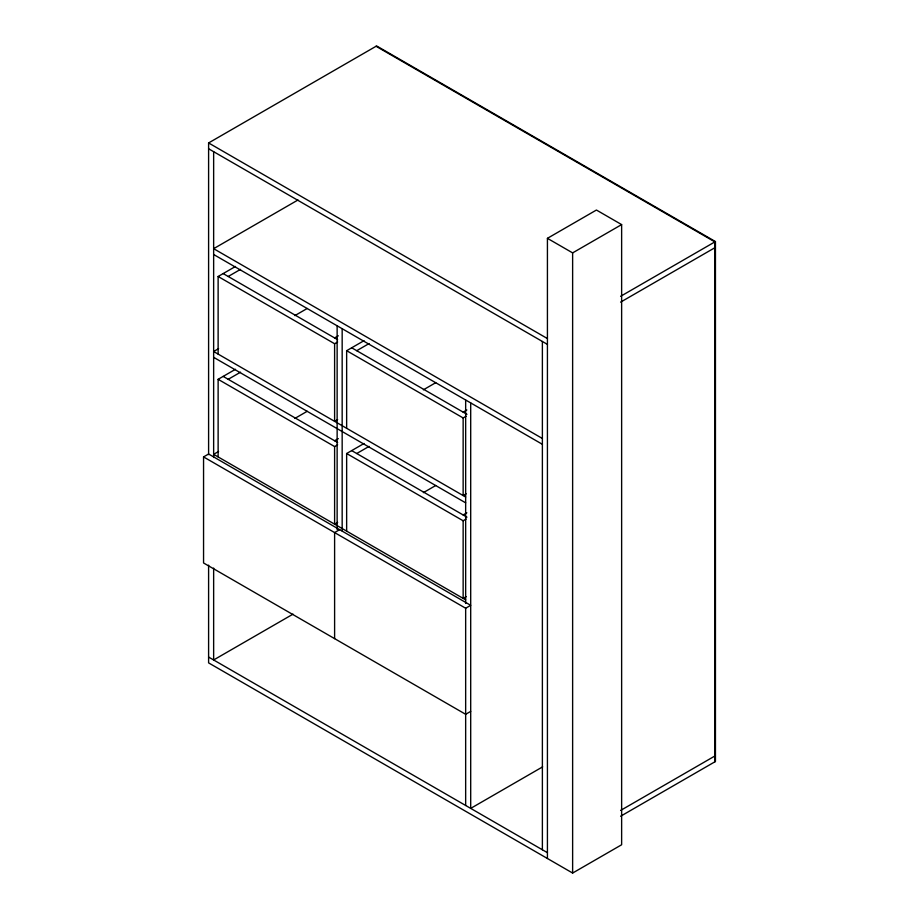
<?xml version="1.0" encoding="UTF-8"?>
<svg xmlns="http://www.w3.org/2000/svg" width="919" height="919" viewBox="0 0 919 919"><rect width="100%" height="100%" fill="white"/><g stroke="black" fill="none" stroke-linecap="round" stroke-linejoin="round"><path stroke-width="1.38" d="M208.602 454.606L208.602 142.95L376.618 45.95L715.441 241.571L715.441 761.495L620.612 816.244M297.986 199.986L213.645 248.681L542.382 438.478M218.125 354.091L218.125 276.493L235.505 266.453M228.199 276.493L240.548 269.359M218.607 348.646L213.645 351.506L465.657 497.007M294.861 315.608L307.199 308.485M218.125 456.915L218.125 379.317L235.505 369.277M228.199 379.317L240.548 372.184M334.608 337.928L338.318 335.791M218.125 276.493L334.608 343.74L337.641 341.994M346.647 428.3L346.647 350.69L364.039 340.662M547.425 858.495L547.425 238.331L596.431 210.037L621.635 224.592L621.635 844.756L572.629 873.05L208.602 662.886L208.602 565.162M356.733 350.69L369.082 343.568M203.558 456.915L208.602 454.009L470.7 605.322L465.657 608.24L203.558 456.915L203.558 562.968L465.657 714.293L470.7 711.386M218.607 451.459L213.645 454.331L465.657 599.831M547.425 238.331L572.629 252.886L621.635 224.592M294.861 418.432L307.199 411.298M337.641 419.604L334.608 421.35L334.608 343.74M334.608 440.741L338.318 438.604M423.383 389.817L435.732 382.683M218.125 379.317L334.608 446.565L337.641 444.819M346.647 531.125L346.647 453.515L364.039 443.486M620.612 296.32L715.441 241.571M356.733 453.515L369.082 446.393M620.612 302.133L714.879 247.716M463.142 412.126L466.841 409.989M346.647 350.69L463.142 417.95L466.163 416.204M337.641 522.417L334.608 524.163L334.608 446.565M339.651 529.666L334.608 532.572L334.608 638.625M423.383 492.641L435.732 485.508M466.163 493.802L463.142 495.548L463.142 417.95M463.142 514.95L466.841 512.813M293.023 614.145L213.645 659.968L213.645 568.08M346.647 453.515L463.142 520.774L466.163 519.028M466.163 596.626L463.142 598.372L463.142 520.774M542.647 766.848L470.7 808.387L470.7 402.913M620.612 810.432L714.879 756.004M376.055 46.272L714.879 241.892L714.879 761.828M208.602 142.95L547.425 338.571M208.602 148.775L547.425 344.384M213.645 254.506L542.382 444.302M223.168 273.575L337.641 339.674M351.69 347.784L466.944 414.32M213.645 357.33L465.657 502.831M223.168 376.399L337.641 442.487M351.69 450.609L466.944 517.144M208.602 657.062L547.425 852.683M572.629 252.886L572.629 873.05M542.382 341.477L542.382 849.765M465.657 400.006L465.657 603.45M465.657 608.24L465.657 805.469M342.167 328.703L342.167 530.952M337.135 325.797L337.135 529.47M213.645 151.681L213.645 457.513"/></g></svg>
